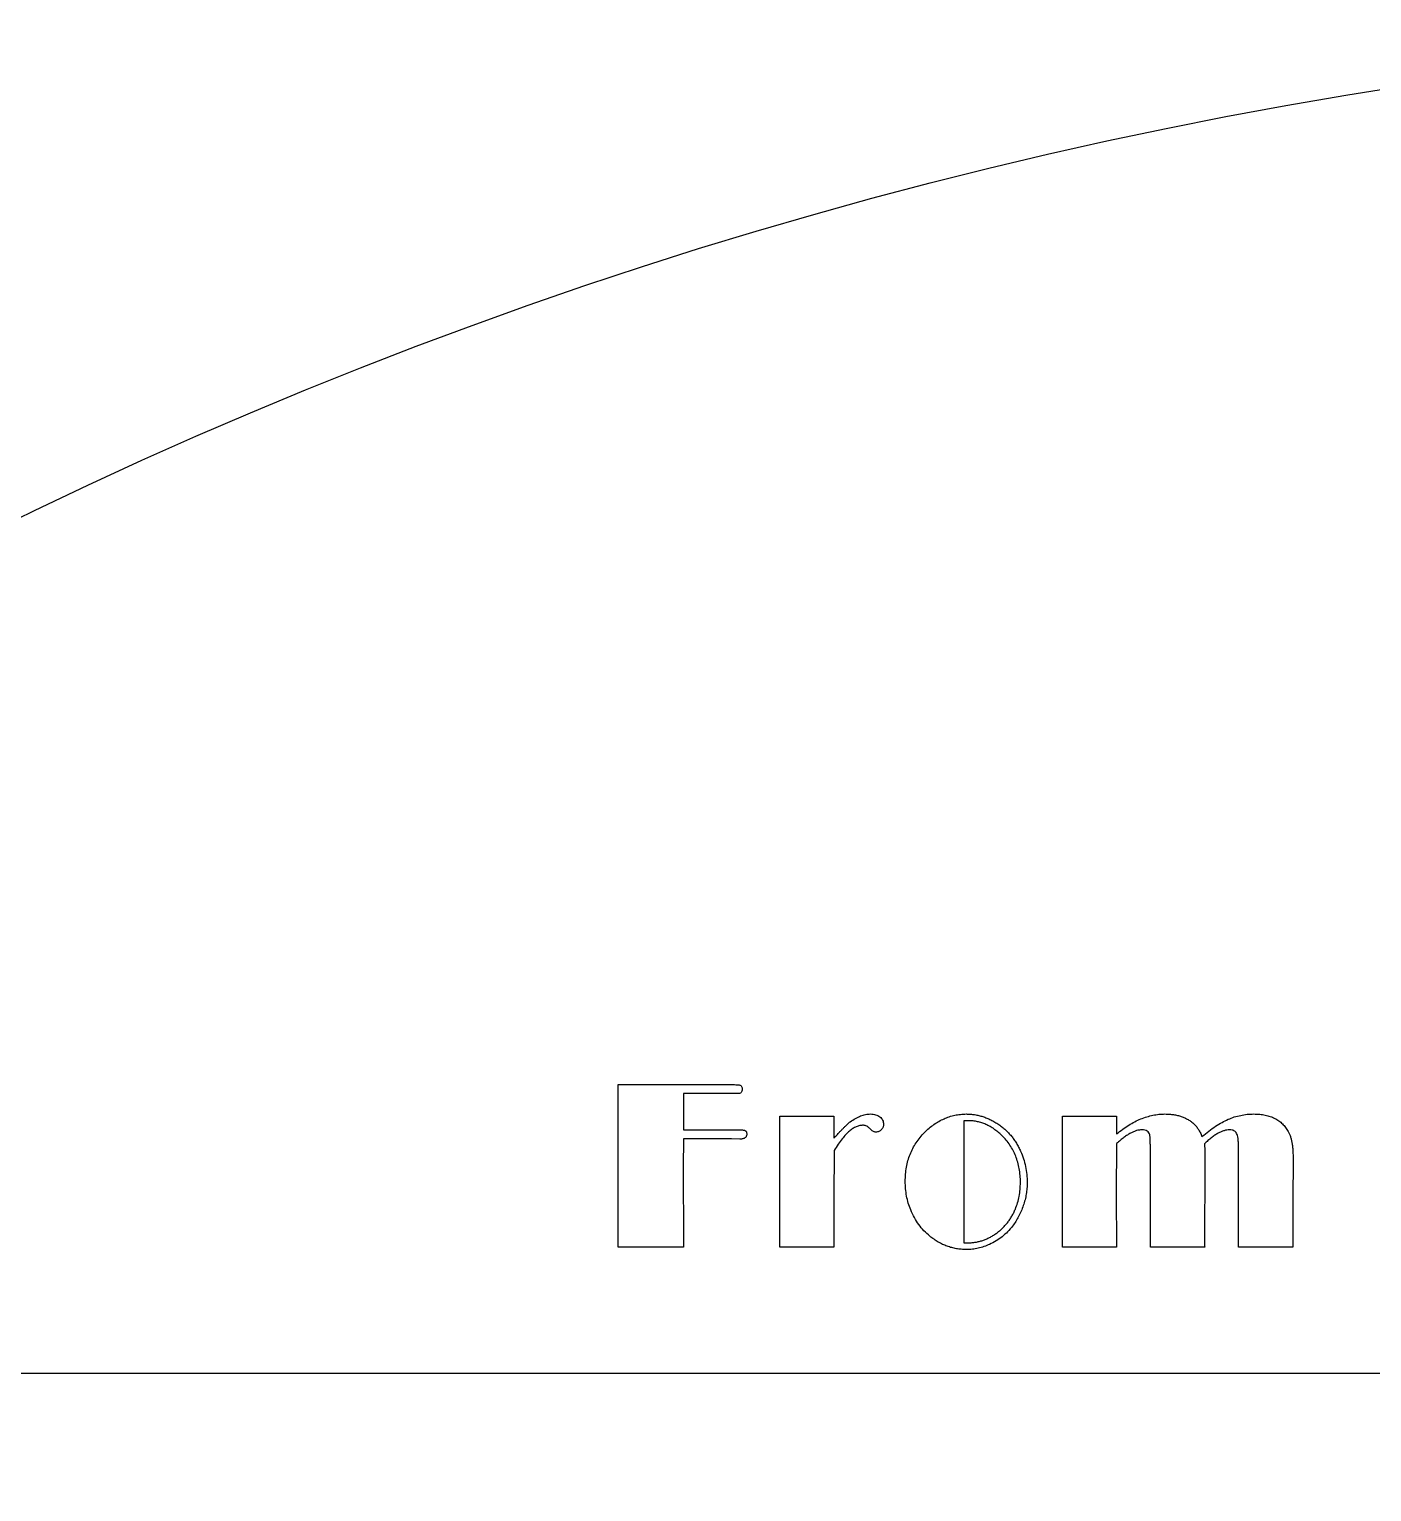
# Model space of a CAD drawing. Header units: millimetres. Extents: x -150 to 150, y -157 to 150.
# Drawn here: x -65.19 to -23.91, y 105.04 to 150 of the extents above; entities that cross this region are included whole.
import ezdxf

# ---------------------------------------------------------------- set-up
doc = ezdxf.new("R2010")
doc.units = ezdxf.units.MM

msp = doc.modelspace()

# ---------------------------------------------------------------- linework, layer by layer
at = {"color": 7, "linetype": 'Continuous', "lineweight": 25}
for p, q in [((-47.085, 117.558), (-43.607, 117.558)), ((-47.085, 112.558), (-47.085, 117.558)), ((-45.071, 117.28), (-45.071, 116.169)), ((-43.41, 117.28), (-45.071, 117.28)), ((-42.113, 116.586), (-40.446, 116.586)), ((-42.113, 112.558), (-42.113, 116.586)), ((-40.446, 116.586), (-40.446, 115.912)), ((-36.446, 116.447), (-36.446, 112.697)), ((-36.297, 116.447), (-36.446, 116.447)), ((-33.418, 116.586), (-31.751, 116.586)), ((-33.415, 115.176), (-33.418, 116.586)), ((-31.751, 116.586), (-31.751, 116.041)), ((-45.071, 116.169), (-44.72, 116.166)), ((-44.72, 116.166), (-43.595, 116.169)), ((-43.595, 116.169), (-43.348, 116.169)), ((-45.071, 115.891), (-45.077, 115.021)), ((-43.592, 115.891), (-45.071, 115.891)), ((-43.338, 115.883), (-43.592, 115.891)), ((-31.751, 115.748), (-31.764, 114.201)), ((-40.439, 115.531), (-40.446, 114.071)), ((-33.418, 114.292), (-33.415, 115.176)), ((-29.037, 115.324), (-29.043, 114.409)), ((-28.001, 114.882), (-28.005, 115.355)), ((-26.322, 115.121), (-26.335, 114.154)), ((-45.077, 115.021), (-45.071, 112.723)), ((-30.71, 112.558), (-30.71, 115.075)), ((-28.001, 112.558), (-28.001, 114.882)), ((-33.418, 112.558), (-33.418, 114.292)), ((-31.764, 114.201), (-31.751, 112.558)), ((-29.043, 114.409), (-29.05, 113.381)), ((-40.446, 114.071), (-40.446, 112.558)), ((-26.335, 114.154), (-26.335, 112.707)), ((-45.071, 112.558), (-47.085, 112.558)), ((-45.071, 112.723), (-45.071, 112.558)), ((-40.446, 112.558), (-42.113, 112.558)), ((-36.446, 112.697), (-36.308, 112.697)), ((-31.751, 112.558), (-33.418, 112.558)), ((-29.043, 112.558), (-30.71, 112.558)), ((-26.332, 112.558), (-28.001, 112.558)), ((-26.335, 112.707), (-26.332, 112.558)), ((85.99, 108.68), (-86.115, 108.68))]:
    msp.add_line(p, q, dxfattribs=at)
msp.add_circle((0, 0), 150, dxfattribs=at)
for points, knots in [([(-43.607, 117.558), (-43.572, 117.558), (-43.51, 117.557), (-43.431, 117.554), (-43.377, 117.554), (-43.35, 117.548), (-43.341, 117.546)], [0, 0, 0, 0, 0.394944, 0.692265, 0.8962, 1, 1, 1, 1]), ([(-43.265, 117.415), (-43.266, 117.395), (-43.269, 117.358), (-43.298, 117.31), (-43.35, 117.284), (-43.388, 117.281), (-43.41, 117.28)], [0, 0, 0, 0, 0.263273, 0.486689, 0.71763, 1, 1, 1, 1]), ([(-43.341, 117.546), (-43.329, 117.541), (-43.306, 117.532), (-43.281, 117.501), (-43.267, 117.461), (-43.266, 117.431), (-43.265, 117.415)], [0, 0, 0, 0, 0.228052, 0.453591, 0.700833, 1, 1, 1, 1]), ([(-39.942, 116.416), (-39.889, 116.452), (-39.788, 116.522), (-39.63, 116.597), (-39.476, 116.645), (-39.373, 116.652), (-39.324, 116.655)], [0, 0, 0, 0, 0.285688, 0.54451, 0.779638, 1, 1, 1, 1]), ([(-39.324, 116.655), (-39.296, 116.654), (-39.241, 116.652), (-39.164, 116.636), (-39.094, 116.607), (-39.033, 116.57), (-38.982, 116.523), (-38.944, 116.469), (-38.923, 116.408), (-38.92, 116.366), (-38.918, 116.345)], [0, 0, 0, 0, 0.149122, 0.285708, 0.417505, 0.543499, 0.663637, 0.777426, 0.886644, 1, 1, 1, 1]), ([(-37.658, 116.089), (-37.611, 116.133), (-37.52, 116.219), (-37.373, 116.334), (-37.219, 116.43), (-37.062, 116.511), (-36.898, 116.573), (-36.73, 116.619), (-36.557, 116.648), (-36.439, 116.653), (-36.38, 116.655)], [0, 0, 0, 0, 0.1343485, 0.2636849, 0.3887363, 0.511845, 0.6331944, 0.7539083, 0.8757469, 1, 1, 1, 1]), ([(-36.38, 116.655), (-36.336, 116.654), (-36.248, 116.652), (-36.118, 116.636), (-35.989, 116.611), (-35.862, 116.575), (-35.737, 116.53), (-35.614, 116.472), (-35.492, 116.407), (-35.414, 116.355), (-35.375, 116.329)], [0, 0, 0, 0, 0.122519, 0.244746, 0.366373, 0.489359, 0.61322, 0.739066, 0.868091, 1, 1, 1, 1]), ([(-35.285, 115.998), (-35.323, 116.034), (-35.399, 116.104), (-35.52, 116.195), (-35.643, 116.273), (-35.769, 116.336), (-35.898, 116.386), (-36.029, 116.42), (-36.162, 116.444), (-36.252, 116.446), (-36.297, 116.447)], [0, 0, 0, 0, 0.13868, 0.271662, 0.399153, 0.523051, 0.643698, 0.762342, 0.880447, 1, 1, 1, 1]), ([(-31.751, 116.041), (-31.69, 116.09), (-31.57, 116.185), (-31.383, 116.311), (-31.197, 116.418), (-31.01, 116.504), (-30.824, 116.572), (-30.637, 116.619), (-30.451, 116.649), (-30.327, 116.653), (-30.265, 116.655)], [0, 0, 0, 0, 0.143752, 0.280917, 0.410898, 0.535439, 0.655699, 0.773081, 0.886785, 1, 1, 1, 1]), ([(-30.265, 116.655), (-30.22, 116.654), (-30.131, 116.653), (-30.002, 116.637), (-29.879, 116.614), (-29.763, 116.58), (-29.654, 116.537), (-29.552, 116.483), (-29.455, 116.422), (-29.397, 116.372), (-29.369, 116.347)], [0, 0, 0, 0, 0.139874, 0.273883, 0.402637, 0.526155, 0.646612, 0.76517, 0.882433, 1, 1, 1, 1]), ([(-29.126, 115.961), (-29.055, 116.019), (-28.921, 116.13), (-28.715, 116.276), (-28.517, 116.396), (-28.325, 116.493), (-28.133, 116.566), (-27.937, 116.616), (-27.737, 116.65), (-27.601, 116.653), (-27.533, 116.655)], [0, 0, 0, 0, 0.153681, 0.29511, 0.424926, 0.544226, 0.657828, 0.771391, 0.884496, 1, 1, 1, 1]), ([(-27.533, 116.655), (-27.472, 116.653), (-27.354, 116.65), (-27.184, 116.626), (-27.029, 116.583), (-26.888, 116.525), (-26.762, 116.447), (-26.649, 116.355), (-26.552, 116.244), (-26.5, 116.16), (-26.474, 116.117)], [0, 0, 0, 0, 0.145894, 0.282676, 0.409576, 0.530883, 0.647665, 0.763505, 0.879705, 1, 1, 1, 1]), ([(-43.348, 116.169), (-43.327, 116.168), (-43.29, 116.167), (-43.239, 116.164), (-43.2, 116.156), (-43.17, 116.144), (-43.149, 116.125), (-43.136, 116.1), (-43.127, 116.07), (-43.127, 116.047), (-43.126, 116.034)], [0, 0, 0, 0, 0.2045375, 0.3701238, 0.5023752, 0.6003243, 0.6866907, 0.7734286, 0.8778594, 1, 1, 1, 1]), ([(-43.126, 116.034), (-43.127, 116.022), (-43.128, 116), (-43.138, 115.968), (-43.155, 115.941), (-43.18, 115.92), (-43.21, 115.903), (-43.247, 115.892), (-43.29, 115.884), (-43.321, 115.884), (-43.338, 115.883)], [0, 0, 0, 0, 0.121731, 0.229778, 0.33375, 0.44054, 0.554008, 0.685288, 0.830851, 1, 1, 1, 1]), ([(-40.446, 115.912), (-40.417, 115.944), (-40.362, 116.005), (-40.281, 116.09), (-40.208, 116.167), (-40.142, 116.235), (-40.082, 116.293), (-40.03, 116.343), (-39.985, 116.384), (-39.956, 116.406), (-39.942, 116.416)], [0, 0, 0, 0, 0.180852, 0.345457, 0.494956, 0.62722, 0.74443, 0.845529, 0.930647, 1, 1, 1, 1]), ([(-39.534, 116.308), (-39.572, 116.306), (-39.648, 116.302), (-39.76, 116.265), (-39.869, 116.208), (-39.977, 116.126), (-40.086, 116.019), (-40.199, 115.883), (-40.32, 115.719), (-40.398, 115.596), (-40.439, 115.531)], [0, 0, 0, 0, 0.090325, 0.182541, 0.28092, 0.387581, 0.507948, 0.64977, 0.813347, 1, 1, 1, 1]), ([(-39.307, 116.175), (-39.328, 116.195), (-39.368, 116.231), (-39.427, 116.275), (-39.483, 116.301), (-39.518, 116.306), (-39.534, 116.308)], [0, 0, 0, 0, 0.326393, 0.598726, 0.819366, 1, 1, 1, 1]), ([(-39.159, 116.099), (-39.17, 116.1), (-39.195, 116.102), (-39.23, 116.119), (-39.27, 116.142), (-39.294, 116.164), (-39.307, 116.175)], [0, 0, 0, 0, 0.200121, 0.429628, 0.690954, 1, 1, 1, 1]), ([(-38.918, 116.345), (-38.919, 116.328), (-38.92, 116.295), (-38.934, 116.247), (-38.956, 116.205), (-38.987, 116.168), (-39.022, 116.137), (-39.064, 116.116), (-39.11, 116.102), (-39.142, 116.1), (-39.159, 116.099)], [0, 0, 0, 0, 0.133309, 0.2567569, 0.3806247, 0.5051035, 0.6274139, 0.7487737, 0.8695067, 1, 1, 1, 1]), ([(-38.251, 114.585), (-38.249, 114.659), (-38.246, 114.803), (-38.218, 115.017), (-38.171, 115.22), (-38.107, 115.414), (-38.022, 115.598), (-37.919, 115.772), (-37.8, 115.938), (-37.705, 116.038), (-37.658, 116.089)], [0, 0, 0, 0, 0.133439, 0.261909, 0.387298, 0.510047, 0.630813, 0.752078, 0.875072, 1, 1, 1, 1]), ([(-35.375, 116.329), (-35.339, 116.304), (-35.268, 116.253), (-35.168, 116.168), (-35.074, 116.075), (-34.987, 115.976), (-34.907, 115.87), (-34.832, 115.758), (-34.764, 115.638), (-34.725, 115.555), (-34.705, 115.512)], [0, 0, 0, 0, 0.123308, 0.245612, 0.368222, 0.491083, 0.614795, 0.74135, 0.869387, 1, 1, 1, 1]), ([(-34.71, 114.55), (-34.711, 114.623), (-34.714, 114.765), (-34.742, 114.974), (-34.788, 115.171), (-34.849, 115.359), (-34.932, 115.535), (-35.03, 115.702), (-35.148, 115.858), (-35.239, 115.951), (-35.285, 115.998)], [0, 0, 0, 0, 0.1361392, 0.2665055, 0.3929155, 0.5149038, 0.6357207, 0.7561978, 0.876937, 1, 1, 1, 1]), ([(-30.972, 116.169), (-30.999, 116.168), (-31.055, 116.165), (-31.141, 116.143), (-31.231, 116.111), (-31.326, 116.064), (-31.426, 116.006), (-31.53, 115.931), (-31.641, 115.846), (-31.714, 115.782), (-31.751, 115.748)], [0, 0, 0, 0, 0.089205, 0.185387, 0.291429, 0.407505, 0.535681, 0.676342, 0.831357, 1, 1, 1, 1]), ([(-30.73, 116.012), (-30.738, 116.035), (-30.754, 116.082), (-30.809, 116.135), (-30.885, 116.165), (-30.941, 116.167), (-30.972, 116.169)], [0, 0, 0, 0, 0.236796, 0.461542, 0.704704, 1, 1, 1, 1]), ([(-30.71, 115.075), (-30.71, 115.142), (-30.71, 115.268), (-30.711, 115.444), (-30.713, 115.597), (-30.715, 115.726), (-30.716, 115.831), (-30.721, 115.912), (-30.725, 115.97), (-30.729, 116), (-30.73, 116.012)], [0, 0, 0, 0, 0.2142272, 0.4018244, 0.5651167, 0.7029364, 0.8152848, 0.9022571, 0.9638049, 1, 1, 1, 1]), ([(-29.369, 116.347), (-29.346, 116.324), (-29.297, 116.276), (-29.236, 116.187), (-29.177, 116.081), (-29.143, 116.002), (-29.126, 115.961)], [0, 0, 0, 0, 0.208551, 0.443545, 0.705414, 1, 1, 1, 1]), ([(-28.274, 116.169), (-28.302, 116.168), (-28.36, 116.165), (-28.447, 116.142), (-28.54, 116.109), (-28.635, 116.06), (-28.736, 115.999), (-28.838, 115.923), (-28.947, 115.836), (-29.016, 115.769), (-29.053, 115.734)], [0, 0, 0, 0, 0.091863, 0.189664, 0.29728, 0.414304, 0.542409, 0.682064, 0.834208, 1, 1, 1, 1]), ([(-28.005, 115.659), (-28.005, 115.703), (-28.005, 115.785), (-28.014, 115.897), (-28.031, 115.987), (-28.057, 116.056), (-28.093, 116.109), (-28.143, 116.145), (-28.205, 116.166), (-28.25, 116.168), (-28.274, 116.169)], [0, 0, 0, 0, 0.202374, 0.372465, 0.508621, 0.61646, 0.707299, 0.796802, 0.890976, 1, 1, 1, 1]), ([(-26.474, 116.117), (-26.46, 116.089), (-26.433, 116.033), (-26.399, 115.942), (-26.373, 115.846), (-26.354, 115.74), (-26.338, 115.618), (-26.33, 115.475), (-26.323, 115.306), (-26.322, 115.185), (-26.322, 115.121)], [0, 0, 0, 0, 0.090636, 0.185111, 0.283402, 0.385456, 0.502639, 0.643718, 0.809119, 1, 1, 1, 1]), ([(-29.053, 115.734), (-29.05, 115.707), (-29.044, 115.65), (-29.041, 115.555), (-29.037, 115.444), (-29.037, 115.366), (-29.037, 115.324)], [0, 0, 0, 0, 0.193764, 0.423877, 0.693496, 1, 1, 1, 1]), ([(-28.005, 115.355), (-28.005, 115.394), (-28.006, 115.463), (-28.005, 115.553), (-28.006, 115.615), (-28.005, 115.647), (-28.005, 115.659)], [0, 0, 0, 0, 0.385703, 0.678539, 0.885667, 1, 1, 1, 1]), ([(-34.705, 115.512), (-34.674, 115.436), (-34.612, 115.283), (-34.548, 115.042), (-34.509, 114.796), (-34.504, 114.629), (-34.501, 114.545)], [0, 0, 0, 0, 0.24965, 0.496725, 0.746931, 1, 1, 1, 1]), ([(-38.083, 113.705), (-38.109, 113.774), (-38.162, 113.914), (-38.212, 114.132), (-38.245, 114.357), (-38.249, 114.508), (-38.251, 114.585)], [0, 0, 0, 0, 0.2475225, 0.4951739, 0.7456571, 1, 1, 1, 1]), ([(-34.501, 114.545), (-34.503, 114.486), (-34.506, 114.368), (-34.53, 114.191), (-34.566, 114.014), (-34.62, 113.839), (-34.684, 113.668), (-34.762, 113.506), (-34.848, 113.352), (-34.916, 113.258), (-34.95, 113.211)], [0, 0, 0, 0, 0.123034, 0.246982, 0.373323, 0.502468, 0.630706, 0.756626, 0.878973, 1, 1, 1, 1]), ([(-34.864, 113.734), (-34.84, 113.797), (-34.792, 113.924), (-34.744, 114.124), (-34.715, 114.334), (-34.712, 114.477), (-34.71, 114.55)], [0, 0, 0, 0, 0.241104, 0.487096, 0.738711, 1, 1, 1, 1]), ([(-37.494, 112.897), (-37.556, 112.952), (-37.681, 113.061), (-37.84, 113.255), (-37.979, 113.469), (-38.048, 113.625), (-38.083, 113.705)], [0, 0, 0, 0, 0.245636, 0.49206, 0.741873, 1, 1, 1, 1]), ([(-35.452, 112.985), (-35.42, 113.009), (-35.357, 113.058), (-35.268, 113.137), (-35.185, 113.222), (-35.108, 113.313), (-35.036, 113.409), (-34.974, 113.513), (-34.914, 113.62), (-34.881, 113.696), (-34.864, 113.734)], [0, 0, 0, 0, 0.124272, 0.247828, 0.370391, 0.494173, 0.617297, 0.743154, 0.870068, 1, 1, 1, 1]), ([(-29.05, 113.381), (-29.05, 113.308), (-29.05, 113.163), (-29.047, 112.952), (-29.047, 112.751), (-29.044, 112.621), (-29.043, 112.558)], [0, 0, 0, 0, 0.268761, 0.525678, 0.769411, 1, 1, 1, 1]), ([(-36.373, 112.488), (-36.425, 112.489), (-36.526, 112.492), (-36.677, 112.512), (-36.823, 112.544), (-36.966, 112.588), (-37.105, 112.646), (-37.239, 112.717), (-37.37, 112.801), (-37.452, 112.865), (-37.494, 112.897)], [0, 0, 0, 0, 0.126639, 0.250642, 0.372803, 0.495111, 0.618553, 0.742511, 0.869554, 1, 1, 1, 1]), ([(-36.308, 112.697), (-36.271, 112.697), (-36.197, 112.699), (-36.087, 112.714), (-35.977, 112.735), (-35.87, 112.769), (-35.763, 112.808), (-35.658, 112.859), (-35.553, 112.917), (-35.486, 112.962), (-35.452, 112.985)], [0, 0, 0, 0, 0.1206567, 0.2421961, 0.362737, 0.4850098, 0.6088269, 0.73572, 0.8659119, 1, 1, 1, 1]), ([(-34.95, 113.211), (-34.999, 113.151), (-35.097, 113.032), (-35.269, 112.88), (-35.454, 112.746), (-35.59, 112.679), (-35.658, 112.646)], [0, 0, 0, 0, 0.254654, 0.503985, 0.750717, 1, 1, 1, 1]), ([(-35.658, 112.646), (-35.716, 112.622), (-35.83, 112.574), (-36.007, 112.524), (-36.189, 112.494), (-36.312, 112.49), (-36.373, 112.488)], [0, 0, 0, 0, 0.252973, 0.502136, 0.749555, 1, 1, 1, 1])]:
    msp.add_open_spline(points, degree=3, knots=knots, dxfattribs=at)

doc.saveas('drawing.dxf')
